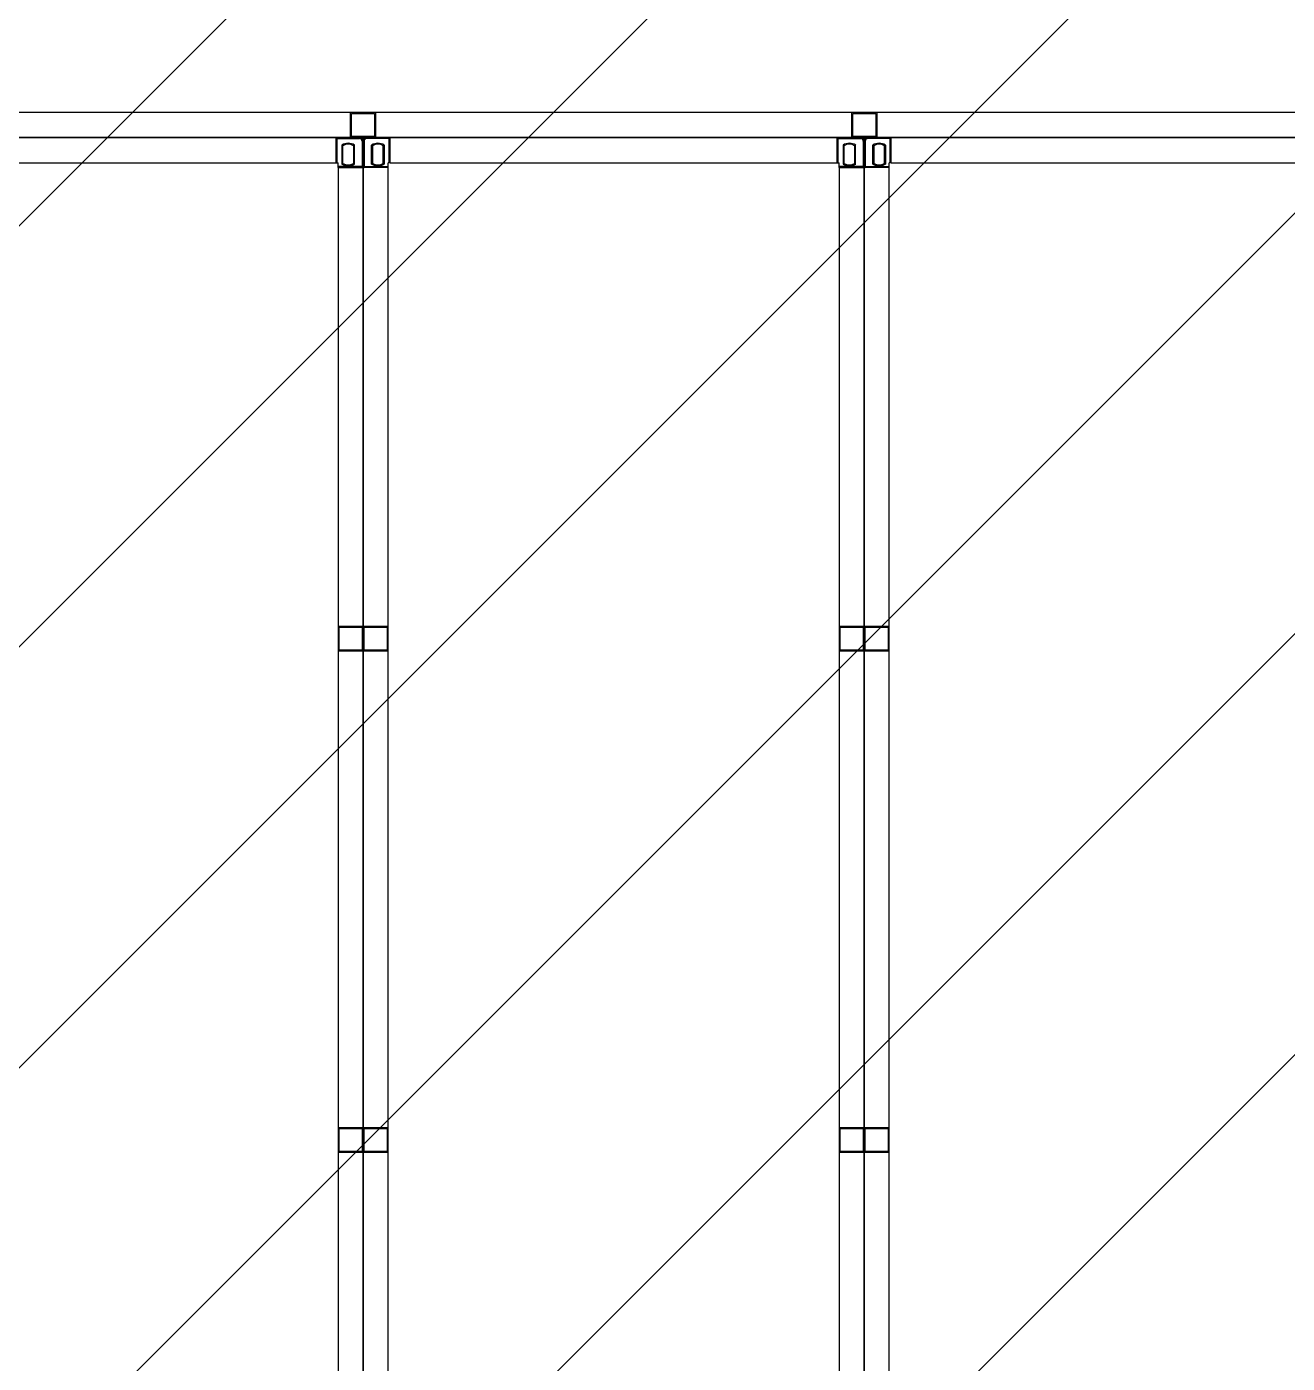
# Model space of a CAD drawing. Header units: millimetres. Extents: x 4133871 to 4440428, y -545651 to -495191.
# Drawn here: x 4200825.8 to 4201278.5, y -501163.3 to -500683.2 of the extents above; entities that cross this region are included whole.
import ezdxf

# ---------------------------------------------------------------- set-up
doc = ezdxf.new("R2010")
doc.units = ezdxf.units.MM
doc.header["$LTSCALE"] = 60
doc.layers.add('3', color=3, linetype='Continuous')

# ---------------------------------------------------------------- blocks, each defined once
blk = doc.blocks.new('KEY PLAN_NEW')
at = {"color": 253}
for p, q in [((-687.42, -1488.94), (-980.3, -1488.94)), ((-925.36, -1491.94), (-925.36, -1488.94)), ((-922.36, -1488.94), (-925.36, -1488.94)), ((-925.24, -1489.06), (-922.48, -1489.06)), ((-925.24, -1489.06), (-922.48, -1489.06)), ((-925.24, -1491.82), (-925.24, -1489.06)), ((-922.48, -1489.06), (-922.48, -1491.82)), ((-922.36, -1488.94), (-922.36, -1491.94)), ((-865.36, -1491.94), (-865.36, -1488.94)), ((-862.36, -1488.94), (-865.36, -1488.94)), ((-865.24, -1489.06), (-862.48, -1489.06)), ((-865.24, -1489.06), (-862.48, -1489.06)), ((-865.24, -1491.82), (-865.24, -1489.06)), ((-862.48, -1489.06), (-862.48, -1491.82)), ((-862.36, -1488.94), (-862.36, -1491.94)), ((-925.36, -1491.94), (-922.36, -1491.94)), ((-922.48, -1491.82), (-925.24, -1491.82)), ((-865.36, -1491.94), (-862.36, -1491.94)), ((-862.48, -1491.82), (-865.24, -1491.82)), ((-980.62, -1494.94), (-927.1, -1494.94)), ((-927.1, -1494.94), (-926.86, -1494.94)), ((-926.86, -1495.5), (-926.86, -1494.94)), ((-926.86, -1495.5), (-926.86, -1788.38)), ((-920.62, -1494.94), (-920.86, -1494.94)), ((-920.86, -1495.5), (-920.86, -1494.94)), ((-920.86, -1788.38), (-920.86, -1495.5)), ((-920.62, -1494.94), (-867.1, -1494.94)), ((-867.1, -1494.94), (-866.86, -1494.94)), ((-866.86, -1495.5), (-866.86, -1494.94)), ((-866.86, -1495.5), (-866.86, -1788.38)), ((-860.62, -1494.94), (-860.86, -1494.94)), ((-860.86, -1495.5), (-860.86, -1494.94)), ((-860.86, -1788.38), (-860.86, -1495.5)), ((-860.62, -1494.94), (-807.1, -1494.94)), ((-926.86, -1550.44), (-926.86, -1553.44)), ((-926.86, -1550.44), (-923.86, -1550.44)), ((-926.74, -1553.32), (-926.74, -1550.56)), ((-926.74, -1550.56), (-923.98, -1550.56)), ((-923.98, -1550.56), (-923.98, -1553.32)), ((-923.98, -1550.56), (-923.98, -1553.32)), ((-923.86, -1553.44), (-923.86, -1550.44)), ((-923.86, -1550.44), (-923.86, -1553.44)), ((-923.86, -1550.44), (-920.86, -1550.44)), ((-923.74, -1553.32), (-923.74, -1550.56)), ((-923.74, -1550.56), (-920.98, -1550.56)), ((-920.98, -1550.56), (-920.98, -1553.32)), ((-920.98, -1550.56), (-920.98, -1553.32)), ((-920.86, -1553.44), (-920.86, -1550.44)), ((-866.86, -1550.44), (-866.86, -1553.44)), ((-866.86, -1550.44), (-863.86, -1550.44)), ((-866.74, -1553.32), (-866.74, -1550.56)), ((-866.74, -1550.56), (-863.98, -1550.56)), ((-863.98, -1550.56), (-863.98, -1553.32)), ((-863.98, -1550.56), (-863.98, -1553.32)), ((-863.86, -1553.44), (-863.86, -1550.44)), ((-863.86, -1550.44), (-863.86, -1553.44)), ((-863.86, -1550.44), (-860.86, -1550.44)), ((-863.74, -1553.32), (-863.74, -1550.56)), ((-863.74, -1550.56), (-860.98, -1550.56)), ((-860.98, -1550.56), (-860.98, -1553.32)), ((-860.98, -1550.56), (-860.98, -1553.32)), ((-860.86, -1553.44), (-860.86, -1550.44)), ((-923.86, -1553.44), (-926.86, -1553.44)), ((-923.98, -1553.32), (-926.74, -1553.32)), ((-920.86, -1553.44), (-923.86, -1553.44)), ((-920.98, -1553.32), (-923.74, -1553.32)), ((-863.86, -1553.44), (-866.86, -1553.44)), ((-863.98, -1553.32), (-866.74, -1553.32)), ((-860.86, -1553.44), (-863.86, -1553.44)), ((-860.98, -1553.32), (-863.74, -1553.32)), ((-926.86, -1610.44), (-926.86, -1613.44)), ((-926.86, -1610.44), (-923.86, -1610.44)), ((-926.74, -1613.32), (-926.74, -1610.56)), ((-926.74, -1610.56), (-923.98, -1610.56)), ((-923.98, -1610.56), (-923.98, -1613.32)), ((-923.98, -1610.56), (-923.98, -1613.32)), ((-923.86, -1613.44), (-923.86, -1610.44)), ((-923.86, -1610.44), (-923.86, -1613.44)), ((-923.86, -1610.44), (-920.86, -1610.44)), ((-923.74, -1613.32), (-923.74, -1610.56)), ((-923.74, -1610.56), (-920.98, -1610.56)), ((-920.98, -1610.56), (-920.98, -1613.32)), ((-920.98, -1610.56), (-920.98, -1613.32)), ((-920.86, -1613.44), (-920.86, -1610.44)), ((-866.86, -1610.44), (-866.86, -1613.44)), ((-866.86, -1610.44), (-863.86, -1610.44)), ((-866.74, -1613.32), (-866.74, -1610.56)), ((-866.74, -1610.56), (-863.98, -1610.56)), ((-863.98, -1610.56), (-863.98, -1613.32)), ((-863.98, -1610.56), (-863.98, -1613.32)), ((-863.86, -1613.44), (-863.86, -1610.44)), ((-863.86, -1610.44), (-863.86, -1613.44)), ((-863.86, -1610.44), (-860.86, -1610.44)), ((-863.74, -1613.32), (-863.74, -1610.56)), ((-863.74, -1610.56), (-860.98, -1610.56)), ((-860.98, -1610.56), (-860.98, -1613.32)), ((-860.98, -1610.56), (-860.98, -1613.32)), ((-860.86, -1613.44), (-860.86, -1610.44)), ((-923.86, -1613.44), (-926.86, -1613.44)), ((-923.98, -1613.32), (-926.74, -1613.32)), ((-920.86, -1613.44), (-923.86, -1613.44)), ((-920.98, -1613.32), (-923.74, -1613.32)), ((-863.86, -1613.44), (-866.86, -1613.44)), ((-863.98, -1613.32), (-866.74, -1613.32)), ((-860.86, -1613.44), (-863.86, -1613.44)), ((-860.98, -1613.32), (-863.74, -1613.32))]:
    blk.add_line(p, q, dxfattribs=at)
at = {"color": 253, "linetype": 'Continuous'}
for p, q in [((-927.1, -1494.94), (-927.1, -1491.94)), ((-927.1, -1492.06), (-926.98, -1492.06)), ((-926.98, -1491.94), (-926.98, -1492.06)), ((-926.98, -1494.94), (-926.98, -1492.06)), ((-926.98, -1492.06), (-924.27, -1492.06)), ((-926.4, -1492.84), (-926.4, -1495.1)), ((-926.28, -1495.04), (-926.28, -1492.91)), ((-925.01, -1492.91), (-925.01, -1495.04)), ((-924.89, -1495.1), (-924.89, -1492.84)), ((-924.27, -1492.06), (-924.27, -1491.94)), ((-923.98, -1492.06), (-923.98, -1492.06)), ((-923.98, -1492.06), (-923.98, -1492.06)), ((-923.98, -1492.35), (-923.86, -1492.35)), ((-923.98, -1492.35), (-923.98, -1495.38)), ((-923.74, -1492.35), (-923.86, -1492.35)), ((-923.74, -1492.06), (-923.74, -1492.06)), ((-923.74, -1492.06), (-923.74, -1492.06)), ((-923.74, -1492.35), (-923.74, -1495.38)), ((-923.45, -1492.06), (-923.45, -1491.94)), ((-920.74, -1492.06), (-923.45, -1492.06)), ((-922.84, -1495.1), (-922.84, -1492.84)), ((-922.72, -1492.91), (-922.72, -1495.04)), ((-921.45, -1495.04), (-921.45, -1492.91)), ((-921.33, -1492.84), (-921.33, -1495.1)), ((-920.74, -1491.94), (-920.74, -1492.06)), ((-920.62, -1492.06), (-920.74, -1492.06)), ((-920.74, -1494.94), (-920.74, -1492.06)), ((-920.62, -1494.94), (-920.62, -1491.94)), ((-867.1, -1494.94), (-867.1, -1491.94)), ((-867.1, -1492.06), (-866.98, -1492.06)), ((-866.98, -1491.94), (-866.98, -1492.06)), ((-866.98, -1494.94), (-866.98, -1492.06)), ((-866.98, -1492.06), (-864.27, -1492.06)), ((-866.4, -1492.84), (-866.4, -1495.1)), ((-866.28, -1495.04), (-866.28, -1492.91)), ((-865.01, -1492.91), (-865.01, -1495.04)), ((-864.89, -1495.1), (-864.89, -1492.84)), ((-864.27, -1492.06), (-864.27, -1491.94)), ((-863.98, -1492.06), (-863.98, -1492.06)), ((-863.98, -1492.06), (-863.98, -1492.06)), ((-863.98, -1492.35), (-863.86, -1492.35)), ((-863.98, -1492.35), (-863.98, -1495.38)), ((-863.74, -1492.35), (-863.86, -1492.35)), ((-863.74, -1492.06), (-863.74, -1492.06)), ((-863.74, -1492.06), (-863.74, -1492.06)), ((-863.74, -1492.35), (-863.74, -1495.38)), ((-863.45, -1492.06), (-863.45, -1491.94)), ((-860.74, -1492.06), (-863.45, -1492.06)), ((-862.84, -1495.1), (-862.84, -1492.84)), ((-862.72, -1492.91), (-862.72, -1495.04)), ((-861.45, -1495.04), (-861.45, -1492.91)), ((-861.33, -1492.84), (-861.33, -1495.1)), ((-860.74, -1491.94), (-860.74, -1492.06)), ((-860.62, -1492.06), (-860.74, -1492.06)), ((-860.74, -1494.94), (-860.74, -1492.06)), ((-860.62, -1494.94), (-860.62, -1491.94)), ((-923.98, -1495.38), (-926.86, -1495.38)), ((-926.86, -1495.5), (-923.86, -1495.5)), ((-923.98, -1495.5), (-923.98, -1495.38)), ((-923.98, -1495.38), (-923.86, -1495.38)), ((-923.74, -1495.38), (-923.86, -1495.38)), ((-920.86, -1495.5), (-923.86, -1495.5)), ((-923.74, -1495.5), (-923.74, -1495.38)), ((-923.74, -1495.38), (-920.86, -1495.38)), ((-863.98, -1495.38), (-866.86, -1495.38)), ((-866.86, -1495.5), (-863.86, -1495.5)), ((-863.98, -1495.5), (-863.98, -1495.38)), ((-863.98, -1495.38), (-863.86, -1495.38)), ((-863.74, -1495.38), (-863.86, -1495.38)), ((-860.86, -1495.5), (-863.86, -1495.5)), ((-863.74, -1495.5), (-863.74, -1495.38)), ((-863.74, -1495.38), (-860.86, -1495.38))]:
    blk.add_line(p, q, dxfattribs=at)
at = {"color": 253}
for points in [[(-983.86, -1491.94), (-983.86, -1431.94), (-683.86, -1431.94), (-683.86, -1491.94)], [(-983.86, -1491.94), (-923.86, -1491.94), (-923.86, -1791.94), (-983.86, -1791.94)], [(-923.86, -1491.94), (-863.86, -1491.94), (-863.86, -1791.94), (-923.86, -1791.94)], [(-863.86, -1491.94), (-803.86, -1491.94), (-803.86, -1791.94), (-863.86, -1791.94)]]:
    blk.add_lwpolyline(points, close=True, dxfattribs=at)
at = {"color": 253, "linetype": 'Continuous'}
for centre, radius, start, end in [((-926.98, -1492.06), 0.12, 90, 180), ((-925.64, -1493.97), 1.36, 56.2792, 123.7208), ((-925.64, -1493.97), 1.24, 59.1964, 120.8036), ((-924.27, -1492.35), 0.41, 0, 90), ((-924.27, -1492.35), 0.29, 0, 90), ((-923.45, -1492.35), 0.41, 90, 180), ((-923.45, -1492.35), 0.29, 90, 180), ((-922.08, -1493.97), 1.36, 56.2792, 123.7208), ((-922.08, -1493.97), 1.24, 59.1964, 120.8036), ((-920.74, -1492.06), 0.12, 0, 90), ((-866.98, -1492.06), 0.12, 90, 180), ((-865.64, -1493.97), 1.36, 56.2792, 123.7208), ((-865.64, -1493.97), 1.24, 59.1964, 120.8036), ((-864.27, -1492.35), 0.41, 0, 90), ((-864.27, -1492.35), 0.29, 0, 90), ((-863.45, -1492.35), 0.41, 90, 180), ((-863.45, -1492.35), 0.29, 90, 180), ((-862.08, -1493.97), 1.36, 56.2792, 123.7208), ((-862.08, -1493.97), 1.24, 59.1964, 120.8036), ((-860.74, -1492.06), 0.12, 0, 90), ((-925.64, -1493.97), 1.36, 236.2792, 303.7208), ((-925.64, -1493.97), 1.24, 239.1964, 300.8036), ((-923.98, -1495.38), 0.12, 270, 0), ((-923.74, -1495.38), 0.12, 180, 270), ((-922.08, -1493.97), 1.36, 236.2792, 303.7208), ((-922.08, -1493.97), 1.24, 239.1964, 300.8036), ((-865.64, -1493.97), 1.36, 236.2792, 303.7208), ((-865.64, -1493.97), 1.24, 239.1964, 300.8036), ((-863.98, -1495.38), 0.12, 270, 0), ((-863.74, -1495.38), 0.12, 180, 270), ((-862.08, -1493.97), 1.36, 236.2792, 303.7208), ((-862.08, -1493.97), 1.24, 239.1964, 300.8036)]:
    blk.add_arc(centre, radius, start, end, dxfattribs=at)
for points, knots in [([(-926.28, -1492.91), (-926.28, -1492.91, 46), (-926.28, -1492.91, 46), (-926.28, -1492.91, 46), (-926.28, -1492.91, 46), (-926.28, -1492.91, 46), (-926.28, -1492.91, 46), (-926.28, -1492.91, 46), (-926.28, -1492.91, 46), (-926.28, -1492.91, 46), (-926.28, -1492.9, 46), (-926.29, -1492.9, 46), (-926.29, -1492.9, 46), (-926.29, -1492.9, 46), (-926.29, -1492.9, 46), (-926.29, -1492.9, 46), (-926.3, -1492.9, 46), (-926.3, -1492.9, 46), (-926.3, -1492.9, 46), (-926.3, -1492.9, 46), (-926.3, -1492.89, 46), (-926.3, -1492.89, 46), (-926.31, -1492.89, 46), (-926.31, -1492.89, 46), (-926.32, -1492.89, 46), (-926.32, -1492.89, 46), (-926.32, -1492.88, 46), (-926.32, -1492.88, 46), (-926.32, -1492.88, 46), (-926.32, -1492.88, 46), (-926.33, -1492.88, 46), (-926.33, -1492.88, 46), (-926.34, -1492.88, 46), (-926.34, -1492.87, 46), (-926.35, -1492.87, 46), (-926.35, -1492.87, 46), (-926.35, -1492.87, 46), (-926.35, -1492.87, 46), (-926.36, -1492.86, 46), (-926.36, -1492.86, 46), (-926.36, -1492.86, 46), (-926.36, -1492.86, 46), (-926.37, -1492.86, 46), (-926.37, -1492.86, 46), (-926.38, -1492.85, 46), (-926.38, -1492.85, 46), (-926.39, -1492.85, 46), (-926.39, -1492.85, 46), (-926.39, -1492.84, 46), (-926.39, -1492.84, 46), (-926.39, -1492.84, 46), (-926.4, -1492.84, 46), (-926.4, -1492.84, 46), (-926.4, -1492.84, 46)], [0, 0, 0, 0, 0.06206, 0.12459, 0.12459, 0.155854, 0.155854, 0.171487, 0.171487, 0.187119, 0.187119, 0.249648, 0.249648, 0.312178, 0.312178, 0.343442, 0.343442, 0.359075, 0.359075, 0.374707, 0.374707, 0.437236, 0.437236, 0.499766, 0.499766, 0.53103, 0.53103, 0.546663, 0.546663, 0.562295, 0.562295, 0.624824, 0.624824, 0.687353, 0.687353, 0.749883, 0.749883, 0.765515, 0.765515, 0.781147, 0.781147, 0.812412, 0.812412, 0.874941, 0.874941, 0.937471, 0.937471, 0.968735, 0.968735, 0.984368, 0.992184, 0.992184, 1, 1, 1, 1]), ([(-924.89, -1492.84), (-924.89, -1492.84, 46), (-924.89, -1492.84, 46), (-924.89, -1492.84, 46), (-924.89, -1492.84, 46), (-924.89, -1492.84, 46), (-924.89, -1492.85, 46), (-924.9, -1492.85, 46), (-924.9, -1492.85, 46), (-924.91, -1492.85, 46), (-924.91, -1492.86, 46), (-924.92, -1492.86, 46), (-924.92, -1492.86, 46), (-924.92, -1492.86, 46), (-924.93, -1492.86, 46), (-924.93, -1492.86, 46), (-924.93, -1492.87, 46), (-924.93, -1492.87, 46), (-924.93, -1492.87, 46), (-924.94, -1492.87, 46), (-924.94, -1492.87, 46), (-924.95, -1492.88, 46), (-924.95, -1492.88, 46), (-924.96, -1492.88, 46), (-924.96, -1492.88, 46), (-924.96, -1492.88, 46), (-924.96, -1492.88, 46), (-924.96, -1492.88, 46), (-924.97, -1492.89, 46), (-924.97, -1492.89, 46), (-924.97, -1492.89, 46), (-924.97, -1492.89, 46), (-924.98, -1492.89, 46), (-924.98, -1492.89, 46), (-924.99, -1492.9, 46), (-924.99, -1492.9, 46), (-924.99, -1492.9, 46), (-924.99, -1492.9, 46), (-924.99, -1492.9, 46), (-924.99, -1492.9, 46), (-924.99, -1492.9, 46), (-924.99, -1492.9, 46), (-925, -1492.9, 46), (-925, -1492.9, 46), (-925, -1492.91, 46), (-925, -1492.91, 46), (-925, -1492.91, 46), (-925, -1492.91, 46), (-925, -1492.91, 46), (-925, -1492.91, 46), (-925.01, -1492.91, 46), (-925.01, -1492.91, 46), (-925.01, -1492.91, 46), (-925.01, -1492.91, 46)], [0, 0, 0, 0, 0.00782, 0.00782, 0.015639, 0.031279, 0.031279, 0.062557, 0.062557, 0.125114, 0.125114, 0.187671, 0.187671, 0.21895, 0.21895, 0.234589, 0.234589, 0.250228, 0.250228, 0.312785, 0.312785, 0.375342, 0.375342, 0.437899, 0.437899, 0.453538, 0.453538, 0.469178, 0.469178, 0.500456, 0.500456, 0.563013, 0.563013, 0.62557, 0.62557, 0.641209, 0.641209, 0.656849, 0.656849, 0.688127, 0.688127, 0.750684, 0.750684, 0.813241, 0.813241, 0.828881, 0.828881, 0.84452, 0.84452, 0.875798, 0.875798, 0.938355, 1, 1, 1, 1]), ([(-922.84, -1492.84), (-922.84, -1492.84, 46), (-922.84, -1492.84, 46), (-922.83, -1492.84, 46), (-922.83, -1492.84, 46), (-922.83, -1492.84, 46), (-922.83, -1492.85, 46), (-922.83, -1492.85, 46), (-922.82, -1492.85, 46), (-922.82, -1492.85, 46), (-922.81, -1492.86, 46), (-922.81, -1492.86, 46), (-922.8, -1492.86, 46), (-922.8, -1492.86, 46), (-922.8, -1492.86, 46), (-922.8, -1492.86, 46), (-922.79, -1492.87, 46), (-922.79, -1492.87, 46), (-922.79, -1492.87, 46), (-922.79, -1492.87, 46), (-922.78, -1492.87, 46), (-922.78, -1492.88, 46), (-922.77, -1492.88, 46), (-922.77, -1492.88, 46), (-922.76, -1492.88, 46), (-922.76, -1492.88, 46), (-922.76, -1492.88, 46), (-922.76, -1492.88, 46), (-922.76, -1492.89, 46), (-922.76, -1492.89, 46), (-922.75, -1492.89, 46), (-922.75, -1492.89, 46), (-922.74, -1492.89, 46), (-922.74, -1492.89, 46), (-922.74, -1492.9, 46), (-922.74, -1492.9, 46), (-922.74, -1492.9, 46), (-922.74, -1492.9, 46), (-922.73, -1492.9, 46), (-922.73, -1492.9, 46), (-922.73, -1492.9, 46), (-922.73, -1492.9, 46), (-922.73, -1492.9, 46), (-922.72, -1492.9, 46), (-922.72, -1492.91, 46), (-922.72, -1492.91, 46), (-922.72, -1492.91, 46), (-922.72, -1492.91, 46), (-922.72, -1492.91, 46), (-922.72, -1492.91, 46), (-922.72, -1492.91, 46), (-922.72, -1492.91, 46), (-922.72, -1492.91, 46), (-922.72, -1492.91, 46)], [0, 0, 0, 0, 0.00782, 0.00782, 0.015639, 0.031279, 0.031279, 0.062557, 0.062557, 0.125114, 0.125114, 0.187671, 0.187671, 0.21895, 0.21895, 0.234589, 0.234589, 0.250228, 0.250228, 0.312785, 0.312785, 0.375342, 0.375342, 0.437899, 0.437899, 0.453538, 0.453538, 0.469178, 0.469178, 0.500456, 0.500456, 0.563013, 0.563013, 0.62557, 0.62557, 0.641209, 0.641209, 0.656849, 0.656849, 0.688127, 0.688127, 0.750684, 0.750684, 0.813241, 0.813241, 0.828881, 0.828881, 0.84452, 0.84452, 0.875798, 0.875798, 0.938355, 1, 1, 1, 1]), ([(-921.45, -1492.91), (-921.45, -1492.91, 46), (-921.45, -1492.91, 46), (-921.45, -1492.91, 46), (-921.44, -1492.91, 46), (-921.44, -1492.91, 46), (-921.44, -1492.91, 46), (-921.44, -1492.91, 46), (-921.44, -1492.91, 46), (-921.44, -1492.91, 46), (-921.44, -1492.9, 46), (-921.44, -1492.9, 46), (-921.43, -1492.9, 46), (-921.43, -1492.9, 46), (-921.43, -1492.9, 46), (-921.43, -1492.9, 46), (-921.43, -1492.9, 46), (-921.43, -1492.9, 46), (-921.43, -1492.9, 46), (-921.43, -1492.9, 46), (-921.42, -1492.89, 46), (-921.42, -1492.89, 46), (-921.41, -1492.89, 46), (-921.41, -1492.89, 46), (-921.41, -1492.89, 46), (-921.41, -1492.89, 46), (-921.4, -1492.88, 46), (-921.4, -1492.88, 46), (-921.4, -1492.88, 46), (-921.4, -1492.88, 46), (-921.4, -1492.88, 46), (-921.39, -1492.88, 46), (-921.39, -1492.88, 46), (-921.38, -1492.87, 46), (-921.38, -1492.87, 46), (-921.37, -1492.87, 46), (-921.37, -1492.87, 46), (-921.37, -1492.87, 46), (-921.37, -1492.86, 46), (-921.37, -1492.86, 46), (-921.36, -1492.86, 46), (-921.36, -1492.86, 46), (-921.36, -1492.86, 46), (-921.35, -1492.86, 46), (-921.35, -1492.85, 46), (-921.34, -1492.85, 46), (-921.34, -1492.85, 46), (-921.33, -1492.85, 46), (-921.33, -1492.84, 46), (-921.33, -1492.84, 46), (-921.33, -1492.84, 46), (-921.33, -1492.84, 46), (-921.33, -1492.84, 46), (-921.33, -1492.84, 46)], [0, 0, 0, 0, 0.06206, 0.12459, 0.12459, 0.155854, 0.155854, 0.171487, 0.171487, 0.187119, 0.187119, 0.249648, 0.249648, 0.312178, 0.312178, 0.343442, 0.343442, 0.359075, 0.359075, 0.374707, 0.374707, 0.437236, 0.437236, 0.499766, 0.499766, 0.53103, 0.53103, 0.546663, 0.546663, 0.562295, 0.562295, 0.624824, 0.624824, 0.687353, 0.687353, 0.749883, 0.749883, 0.765515, 0.765515, 0.781147, 0.781147, 0.812412, 0.812412, 0.874941, 0.874941, 0.937471, 0.937471, 0.968735, 0.968735, 0.984368, 0.992184, 0.992184, 1, 1, 1, 1]), ([(-866.28, -1492.91), (-866.28, -1492.91, 46), (-866.28, -1492.91, 46), (-866.28, -1492.91, 46), (-866.28, -1492.91, 46), (-866.28, -1492.91, 46), (-866.28, -1492.91, 46), (-866.28, -1492.91, 46), (-866.28, -1492.91, 46), (-866.28, -1492.91, 46), (-866.28, -1492.9, 46), (-866.29, -1492.9, 46), (-866.29, -1492.9, 46), (-866.29, -1492.9, 46), (-866.29, -1492.9, 46), (-866.29, -1492.9, 46), (-866.3, -1492.9, 46), (-866.3, -1492.9, 46), (-866.3, -1492.9, 46), (-866.3, -1492.9, 46), (-866.3, -1492.89, 46), (-866.3, -1492.89, 46), (-866.31, -1492.89, 46), (-866.31, -1492.89, 46), (-866.32, -1492.89, 46), (-866.32, -1492.89, 46), (-866.32, -1492.88, 46), (-866.32, -1492.88, 46), (-866.32, -1492.88, 46), (-866.32, -1492.88, 46), (-866.33, -1492.88, 46), (-866.33, -1492.88, 46), (-866.34, -1492.88, 46), (-866.34, -1492.87, 46), (-866.35, -1492.87, 46), (-866.35, -1492.87, 46), (-866.35, -1492.87, 46), (-866.35, -1492.87, 46), (-866.36, -1492.86, 46), (-866.36, -1492.86, 46), (-866.36, -1492.86, 46), (-866.36, -1492.86, 46), (-866.37, -1492.86, 46), (-866.37, -1492.86, 46), (-866.38, -1492.85, 46), (-866.38, -1492.85, 46), (-866.39, -1492.85, 46), (-866.39, -1492.85, 46), (-866.39, -1492.84, 46), (-866.39, -1492.84, 46), (-866.39, -1492.84, 46), (-866.4, -1492.84, 46), (-866.4, -1492.84, 46), (-866.4, -1492.84, 46)], [0, 0, 0, 0, 0.06206, 0.12459, 0.12459, 0.155854, 0.155854, 0.171487, 0.171487, 0.187119, 0.187119, 0.249648, 0.249648, 0.312178, 0.312178, 0.343442, 0.343442, 0.359075, 0.359075, 0.374707, 0.374707, 0.437236, 0.437236, 0.499766, 0.499766, 0.53103, 0.53103, 0.546663, 0.546663, 0.562295, 0.562295, 0.624824, 0.624824, 0.687353, 0.687353, 0.749883, 0.749883, 0.765515, 0.765515, 0.781147, 0.781147, 0.812412, 0.812412, 0.874941, 0.874941, 0.937471, 0.937471, 0.968735, 0.968735, 0.984368, 0.992184, 0.992184, 1, 1, 1, 1]), ([(-864.89, -1492.84), (-864.89, -1492.84, 46), (-864.89, -1492.84, 46), (-864.89, -1492.84, 46), (-864.89, -1492.84, 46), (-864.89, -1492.84, 46), (-864.89, -1492.85, 46), (-864.9, -1492.85, 46), (-864.9, -1492.85, 46), (-864.91, -1492.85, 46), (-864.91, -1492.86, 46), (-864.92, -1492.86, 46), (-864.92, -1492.86, 46), (-864.92, -1492.86, 46), (-864.93, -1492.86, 46), (-864.93, -1492.86, 46), (-864.93, -1492.87, 46), (-864.93, -1492.87, 46), (-864.93, -1492.87, 46), (-864.94, -1492.87, 46), (-864.94, -1492.87, 46), (-864.95, -1492.88, 46), (-864.95, -1492.88, 46), (-864.96, -1492.88, 46), (-864.96, -1492.88, 46), (-864.96, -1492.88, 46), (-864.96, -1492.88, 46), (-864.96, -1492.88, 46), (-864.97, -1492.89, 46), (-864.97, -1492.89, 46), (-864.97, -1492.89, 46), (-864.97, -1492.89, 46), (-864.98, -1492.89, 46), (-864.98, -1492.89, 46), (-864.99, -1492.9, 46), (-864.99, -1492.9, 46), (-864.99, -1492.9, 46), (-864.99, -1492.9, 46), (-864.99, -1492.9, 46), (-864.99, -1492.9, 46), (-864.99, -1492.9, 46), (-864.99, -1492.9, 46), (-865, -1492.9, 46), (-865, -1492.9, 46), (-865, -1492.91, 46), (-865, -1492.91, 46), (-865, -1492.91, 46), (-865, -1492.91, 46), (-865, -1492.91, 46), (-865, -1492.91, 46), (-865.01, -1492.91, 46), (-865.01, -1492.91, 46), (-865.01, -1492.91, 46), (-865.01, -1492.91, 46)], [0, 0, 0, 0, 0.00782, 0.00782, 0.015639, 0.031279, 0.031279, 0.062557, 0.062557, 0.125114, 0.125114, 0.187671, 0.187671, 0.21895, 0.21895, 0.234589, 0.234589, 0.250228, 0.250228, 0.312785, 0.312785, 0.375342, 0.375342, 0.437899, 0.437899, 0.453538, 0.453538, 0.469178, 0.469178, 0.500456, 0.500456, 0.563013, 0.563013, 0.62557, 0.62557, 0.641209, 0.641209, 0.656849, 0.656849, 0.688127, 0.688127, 0.750684, 0.750684, 0.813241, 0.813241, 0.828881, 0.828881, 0.84452, 0.84452, 0.875798, 0.875798, 0.938355, 1, 1, 1, 1]), ([(-862.84, -1492.84), (-862.84, -1492.84, 46), (-862.84, -1492.84, 46), (-862.83, -1492.84, 46), (-862.83, -1492.84, 46), (-862.83, -1492.84, 46), (-862.83, -1492.85, 46), (-862.83, -1492.85, 46), (-862.82, -1492.85, 46), (-862.82, -1492.85, 46), (-862.81, -1492.86, 46), (-862.81, -1492.86, 46), (-862.8, -1492.86, 46), (-862.8, -1492.86, 46), (-862.8, -1492.86, 46), (-862.8, -1492.86, 46), (-862.79, -1492.87, 46), (-862.79, -1492.87, 46), (-862.79, -1492.87, 46), (-862.79, -1492.87, 46), (-862.78, -1492.87, 46), (-862.78, -1492.88, 46), (-862.77, -1492.88, 46), (-862.77, -1492.88, 46), (-862.76, -1492.88, 46), (-862.76, -1492.88, 46), (-862.76, -1492.88, 46), (-862.76, -1492.88, 46), (-862.76, -1492.89, 46), (-862.76, -1492.89, 46), (-862.75, -1492.89, 46), (-862.75, -1492.89, 46), (-862.74, -1492.89, 46), (-862.74, -1492.89, 46), (-862.74, -1492.9, 46), (-862.74, -1492.9, 46), (-862.74, -1492.9, 46), (-862.74, -1492.9, 46), (-862.73, -1492.9, 46), (-862.73, -1492.9, 46), (-862.73, -1492.9, 46), (-862.73, -1492.9, 46), (-862.73, -1492.9, 46), (-862.72, -1492.9, 46), (-862.72, -1492.91, 46), (-862.72, -1492.91, 46), (-862.72, -1492.91, 46), (-862.72, -1492.91, 46), (-862.72, -1492.91, 46), (-862.72, -1492.91, 46), (-862.72, -1492.91, 46), (-862.72, -1492.91, 46), (-862.72, -1492.91, 46), (-862.72, -1492.91, 46)], [0, 0, 0, 0, 0.00782, 0.00782, 0.015639, 0.031279, 0.031279, 0.062557, 0.062557, 0.125114, 0.125114, 0.187671, 0.187671, 0.21895, 0.21895, 0.234589, 0.234589, 0.250228, 0.250228, 0.312785, 0.312785, 0.375342, 0.375342, 0.437899, 0.437899, 0.453538, 0.453538, 0.469178, 0.469178, 0.500456, 0.500456, 0.563013, 0.563013, 0.62557, 0.62557, 0.641209, 0.641209, 0.656849, 0.656849, 0.688127, 0.688127, 0.750684, 0.750684, 0.813241, 0.813241, 0.828881, 0.828881, 0.84452, 0.84452, 0.875798, 0.875798, 0.938355, 1, 1, 1, 1]), ([(-861.45, -1492.91), (-861.45, -1492.91, 46), (-861.45, -1492.91, 46), (-861.45, -1492.91, 46), (-861.44, -1492.91, 46), (-861.44, -1492.91, 46), (-861.44, -1492.91, 46), (-861.44, -1492.91, 46), (-861.44, -1492.91, 46), (-861.44, -1492.91, 46), (-861.44, -1492.9, 46), (-861.44, -1492.9, 46), (-861.43, -1492.9, 46), (-861.43, -1492.9, 46), (-861.43, -1492.9, 46), (-861.43, -1492.9, 46), (-861.43, -1492.9, 46), (-861.43, -1492.9, 46), (-861.43, -1492.9, 46), (-861.43, -1492.9, 46), (-861.42, -1492.89, 46), (-861.42, -1492.89, 46), (-861.41, -1492.89, 46), (-861.41, -1492.89, 46), (-861.41, -1492.89, 46), (-861.41, -1492.89, 46), (-861.4, -1492.88, 46), (-861.4, -1492.88, 46), (-861.4, -1492.88, 46), (-861.4, -1492.88, 46), (-861.4, -1492.88, 46), (-861.39, -1492.88, 46), (-861.39, -1492.88, 46), (-861.38, -1492.87, 46), (-861.38, -1492.87, 46), (-861.37, -1492.87, 46), (-861.37, -1492.87, 46), (-861.37, -1492.87, 46), (-861.37, -1492.86, 46), (-861.37, -1492.86, 46), (-861.36, -1492.86, 46), (-861.36, -1492.86, 46), (-861.36, -1492.86, 46), (-861.35, -1492.86, 46), (-861.35, -1492.85, 46), (-861.34, -1492.85, 46), (-861.34, -1492.85, 46), (-861.33, -1492.85, 46), (-861.33, -1492.84, 46), (-861.33, -1492.84, 46), (-861.33, -1492.84, 46), (-861.33, -1492.84, 46), (-861.33, -1492.84, 46), (-861.33, -1492.84, 46)], [0, 0, 0, 0, 0.06206, 0.12459, 0.12459, 0.155854, 0.155854, 0.171487, 0.171487, 0.187119, 0.187119, 0.249648, 0.249648, 0.312178, 0.312178, 0.343442, 0.343442, 0.359075, 0.359075, 0.374707, 0.374707, 0.437236, 0.437236, 0.499766, 0.499766, 0.53103, 0.53103, 0.546663, 0.546663, 0.562295, 0.562295, 0.624824, 0.624824, 0.687353, 0.687353, 0.749883, 0.749883, 0.765515, 0.765515, 0.781147, 0.781147, 0.812412, 0.812412, 0.874941, 0.874941, 0.937471, 0.937471, 0.968735, 0.968735, 0.984368, 0.992184, 0.992184, 1, 1, 1, 1]), ([(-926.28, -1495.04), (-926.28, -1495.04, 46), (-926.28, -1495.04, 46), (-926.28, -1495.04, 46), (-926.28, -1495.04, 46), (-926.28, -1495.04, 46), (-926.28, -1495.04, 46), (-926.28, -1495.04, 46), (-926.28, -1495.04, 46), (-926.28, -1495.04, 46), (-926.28, -1495.04, 46), (-926.29, -1495.04, 46), (-926.29, -1495.05, 46), (-926.29, -1495.05, 46), (-926.29, -1495.05, 46), (-926.29, -1495.05, 46), (-926.3, -1495.05, 46), (-926.3, -1495.05, 46), (-926.3, -1495.05, 46), (-926.3, -1495.05, 46), (-926.3, -1495.05, 46), (-926.3, -1495.05, 46), (-926.31, -1495.06, 46), (-926.31, -1495.06, 46), (-926.32, -1495.06, 46), (-926.32, -1495.06, 46), (-926.32, -1495.06, 46), (-926.32, -1495.06, 46), (-926.32, -1495.06, 46), (-926.32, -1495.06, 46), (-926.33, -1495.07, 46), (-926.33, -1495.07, 46), (-926.34, -1495.07, 46), (-926.34, -1495.07, 46), (-926.35, -1495.08, 46), (-926.35, -1495.08, 46), (-926.35, -1495.08, 46), (-926.35, -1495.08, 46), (-926.36, -1495.08, 46), (-926.36, -1495.08, 46), (-926.36, -1495.09, 46), (-926.36, -1495.09, 46), (-926.37, -1495.09, 46), (-926.37, -1495.09, 46), (-926.38, -1495.09, 46), (-926.38, -1495.1, 46), (-926.39, -1495.1, 46), (-926.39, -1495.1, 46), (-926.39, -1495.1, 46), (-926.39, -1495.1, 46), (-926.39, -1495.1, 46), (-926.4, -1495.1, 46), (-926.4, -1495.1, 46), (-926.4, -1495.1, 46)], [0, 0, 0, 0, 0.06206, 0.12459, 0.12459, 0.155854, 0.155854, 0.171487, 0.171487, 0.187119, 0.187119, 0.249648, 0.249648, 0.312178, 0.312178, 0.343442, 0.343442, 0.359075, 0.359075, 0.374707, 0.374707, 0.437236, 0.437236, 0.499766, 0.499766, 0.53103, 0.53103, 0.546663, 0.546663, 0.562295, 0.562295, 0.624824, 0.624824, 0.687353, 0.687353, 0.749883, 0.749883, 0.765515, 0.765515, 0.781147, 0.781147, 0.812412, 0.812412, 0.874941, 0.874941, 0.937471, 0.937471, 0.968735, 0.968735, 0.984368, 0.992184, 0.992184, 1, 1, 1, 1]), ([(-924.89, -1495.1), (-924.89, -1495.1, 46), (-924.89, -1495.1, 46), (-924.89, -1495.1, 46), (-924.89, -1495.1, 46), (-924.89, -1495.1, 46), (-924.89, -1495.1, 46), (-924.9, -1495.1, 46), (-924.9, -1495.1, 46), (-924.91, -1495.09, 46), (-924.91, -1495.09, 46), (-924.92, -1495.09, 46), (-924.92, -1495.09, 46), (-924.92, -1495.09, 46), (-924.93, -1495.08, 46), (-924.93, -1495.08, 46), (-924.93, -1495.08, 46), (-924.93, -1495.08, 46), (-924.93, -1495.08, 46), (-924.94, -1495.08, 46), (-924.94, -1495.07, 46), (-924.95, -1495.07, 46), (-924.95, -1495.07, 46), (-924.96, -1495.07, 46), (-924.96, -1495.06, 46), (-924.96, -1495.06, 46), (-924.96, -1495.06, 46), (-924.96, -1495.06, 46), (-924.97, -1495.06, 46), (-924.97, -1495.06, 46), (-924.97, -1495.06, 46), (-924.97, -1495.06, 46), (-924.98, -1495.05, 46), (-924.98, -1495.05, 46), (-924.99, -1495.05, 46), (-924.99, -1495.05, 46), (-924.99, -1495.05, 46), (-924.99, -1495.05, 46), (-924.99, -1495.05, 46), (-924.99, -1495.05, 46), (-924.99, -1495.05, 46), (-924.99, -1495.05, 46), (-925, -1495.04, 46), (-925, -1495.04, 46), (-925, -1495.04, 46), (-925, -1495.04, 46), (-925, -1495.04, 46), (-925, -1495.04, 46), (-925, -1495.04, 46), (-925, -1495.04, 46), (-925.01, -1495.04, 46), (-925.01, -1495.04, 46), (-925.01, -1495.04, 46), (-925.01, -1495.04, 46)], [0, 0, 0, 0, 0.00782, 0.00782, 0.015639, 0.031279, 0.031279, 0.062557, 0.062557, 0.125114, 0.125114, 0.187671, 0.187671, 0.21895, 0.21895, 0.234589, 0.234589, 0.250228, 0.250228, 0.312785, 0.312785, 0.375342, 0.375342, 0.437899, 0.437899, 0.453538, 0.453538, 0.469178, 0.469178, 0.500456, 0.500456, 0.563013, 0.563013, 0.62557, 0.62557, 0.641209, 0.641209, 0.656849, 0.656849, 0.688127, 0.688127, 0.750684, 0.750684, 0.813241, 0.813241, 0.828881, 0.828881, 0.84452, 0.84452, 0.875798, 0.875798, 0.938355, 1, 1, 1, 1]), ([(-922.84, -1495.1), (-922.84, -1495.1, 46), (-922.84, -1495.1, 46), (-922.83, -1495.1, 46), (-922.83, -1495.1, 46), (-922.83, -1495.1, 46), (-922.83, -1495.1, 46), (-922.83, -1495.1, 46), (-922.82, -1495.1, 46), (-922.82, -1495.09, 46), (-922.81, -1495.09, 46), (-922.81, -1495.09, 46), (-922.8, -1495.09, 46), (-922.8, -1495.09, 46), (-922.8, -1495.08, 46), (-922.8, -1495.08, 46), (-922.79, -1495.08, 46), (-922.79, -1495.08, 46), (-922.79, -1495.08, 46), (-922.79, -1495.08, 46), (-922.78, -1495.07, 46), (-922.78, -1495.07, 46), (-922.77, -1495.07, 46), (-922.77, -1495.07, 46), (-922.76, -1495.06, 46), (-922.76, -1495.06, 46), (-922.76, -1495.06, 46), (-922.76, -1495.06, 46), (-922.76, -1495.06, 46), (-922.76, -1495.06, 46), (-922.75, -1495.06, 46), (-922.75, -1495.06, 46), (-922.74, -1495.05, 46), (-922.74, -1495.05, 46), (-922.74, -1495.05, 46), (-922.74, -1495.05, 46), (-922.74, -1495.05, 46), (-922.74, -1495.05, 46), (-922.73, -1495.05, 46), (-922.73, -1495.05, 46), (-922.73, -1495.05, 46), (-922.73, -1495.05, 46), (-922.73, -1495.04, 46), (-922.72, -1495.04, 46), (-922.72, -1495.04, 46), (-922.72, -1495.04, 46), (-922.72, -1495.04, 46), (-922.72, -1495.04, 46), (-922.72, -1495.04, 46), (-922.72, -1495.04, 46), (-922.72, -1495.04, 46), (-922.72, -1495.04, 46), (-922.72, -1495.04, 46), (-922.72, -1495.04, 46)], [0, 0, 0, 0, 0.00782, 0.00782, 0.015639, 0.031279, 0.031279, 0.062557, 0.062557, 0.125114, 0.125114, 0.187671, 0.187671, 0.21895, 0.21895, 0.234589, 0.234589, 0.250228, 0.250228, 0.312785, 0.312785, 0.375342, 0.375342, 0.437899, 0.437899, 0.453538, 0.453538, 0.469178, 0.469178, 0.500456, 0.500456, 0.563013, 0.563013, 0.62557, 0.62557, 0.641209, 0.641209, 0.656849, 0.656849, 0.688127, 0.688127, 0.750684, 0.750684, 0.813241, 0.813241, 0.828881, 0.828881, 0.84452, 0.84452, 0.875798, 0.875798, 0.938355, 1, 1, 1, 1]), ([(-921.45, -1495.04), (-921.45, -1495.04, 46), (-921.45, -1495.04, 46), (-921.45, -1495.04, 46), (-921.44, -1495.04, 46), (-921.44, -1495.04, 46), (-921.44, -1495.04, 46), (-921.44, -1495.04, 46), (-921.44, -1495.04, 46), (-921.44, -1495.04, 46), (-921.44, -1495.04, 46), (-921.44, -1495.04, 46), (-921.43, -1495.05, 46), (-921.43, -1495.05, 46), (-921.43, -1495.05, 46), (-921.43, -1495.05, 46), (-921.43, -1495.05, 46), (-921.43, -1495.05, 46), (-921.43, -1495.05, 46), (-921.43, -1495.05, 46), (-921.42, -1495.05, 46), (-921.42, -1495.05, 46), (-921.41, -1495.06, 46), (-921.41, -1495.06, 46), (-921.41, -1495.06, 46), (-921.41, -1495.06, 46), (-921.4, -1495.06, 46), (-921.4, -1495.06, 46), (-921.4, -1495.06, 46), (-921.4, -1495.06, 46), (-921.4, -1495.07, 46), (-921.39, -1495.07, 46), (-921.39, -1495.07, 46), (-921.38, -1495.07, 46), (-921.38, -1495.08, 46), (-921.37, -1495.08, 46), (-921.37, -1495.08, 46), (-921.37, -1495.08, 46), (-921.37, -1495.08, 46), (-921.37, -1495.08, 46), (-921.36, -1495.09, 46), (-921.36, -1495.09, 46), (-921.36, -1495.09, 46), (-921.35, -1495.09, 46), (-921.35, -1495.09, 46), (-921.34, -1495.1, 46), (-921.34, -1495.1, 46), (-921.33, -1495.1, 46), (-921.33, -1495.1, 46), (-921.33, -1495.1, 46), (-921.33, -1495.1, 46), (-921.33, -1495.1, 46), (-921.33, -1495.1, 46), (-921.33, -1495.1, 46)], [0, 0, 0, 0, 0.06206, 0.12459, 0.12459, 0.155854, 0.155854, 0.171487, 0.171487, 0.187119, 0.187119, 0.249648, 0.249648, 0.312178, 0.312178, 0.343442, 0.343442, 0.359075, 0.359075, 0.374707, 0.374707, 0.437236, 0.437236, 0.499766, 0.499766, 0.53103, 0.53103, 0.546663, 0.546663, 0.562295, 0.562295, 0.624824, 0.624824, 0.687353, 0.687353, 0.749883, 0.749883, 0.765515, 0.765515, 0.781147, 0.781147, 0.812412, 0.812412, 0.874941, 0.874941, 0.937471, 0.937471, 0.968735, 0.968735, 0.984368, 0.992184, 0.992184, 1, 1, 1, 1]), ([(-866.28, -1495.04), (-866.28, -1495.04, 46), (-866.28, -1495.04, 46), (-866.28, -1495.04, 46), (-866.28, -1495.04, 46), (-866.28, -1495.04, 46), (-866.28, -1495.04, 46), (-866.28, -1495.04, 46), (-866.28, -1495.04, 46), (-866.28, -1495.04, 46), (-866.28, -1495.04, 46), (-866.29, -1495.04, 46), (-866.29, -1495.05, 46), (-866.29, -1495.05, 46), (-866.29, -1495.05, 46), (-866.29, -1495.05, 46), (-866.3, -1495.05, 46), (-866.3, -1495.05, 46), (-866.3, -1495.05, 46), (-866.3, -1495.05, 46), (-866.3, -1495.05, 46), (-866.3, -1495.05, 46), (-866.31, -1495.06, 46), (-866.31, -1495.06, 46), (-866.32, -1495.06, 46), (-866.32, -1495.06, 46), (-866.32, -1495.06, 46), (-866.32, -1495.06, 46), (-866.32, -1495.06, 46), (-866.32, -1495.06, 46), (-866.33, -1495.07, 46), (-866.33, -1495.07, 46), (-866.34, -1495.07, 46), (-866.34, -1495.07, 46), (-866.35, -1495.08, 46), (-866.35, -1495.08, 46), (-866.35, -1495.08, 46), (-866.35, -1495.08, 46), (-866.36, -1495.08, 46), (-866.36, -1495.08, 46), (-866.36, -1495.09, 46), (-866.36, -1495.09, 46), (-866.37, -1495.09, 46), (-866.37, -1495.09, 46), (-866.38, -1495.09, 46), (-866.38, -1495.1, 46), (-866.39, -1495.1, 46), (-866.39, -1495.1, 46), (-866.39, -1495.1, 46), (-866.39, -1495.1, 46), (-866.39, -1495.1, 46), (-866.4, -1495.1, 46), (-866.4, -1495.1, 46), (-866.4, -1495.1, 46)], [0, 0, 0, 0, 0.06206, 0.12459, 0.12459, 0.155854, 0.155854, 0.171487, 0.171487, 0.187119, 0.187119, 0.249648, 0.249648, 0.312178, 0.312178, 0.343442, 0.343442, 0.359075, 0.359075, 0.374707, 0.374707, 0.437236, 0.437236, 0.499766, 0.499766, 0.53103, 0.53103, 0.546663, 0.546663, 0.562295, 0.562295, 0.624824, 0.624824, 0.687353, 0.687353, 0.749883, 0.749883, 0.765515, 0.765515, 0.781147, 0.781147, 0.812412, 0.812412, 0.874941, 0.874941, 0.937471, 0.937471, 0.968735, 0.968735, 0.984368, 0.992184, 0.992184, 1, 1, 1, 1]), ([(-864.89, -1495.1), (-864.89, -1495.1, 46), (-864.89, -1495.1, 46), (-864.89, -1495.1, 46), (-864.89, -1495.1, 46), (-864.89, -1495.1, 46), (-864.89, -1495.1, 46), (-864.9, -1495.1, 46), (-864.9, -1495.1, 46), (-864.91, -1495.09, 46), (-864.91, -1495.09, 46), (-864.92, -1495.09, 46), (-864.92, -1495.09, 46), (-864.92, -1495.09, 46), (-864.93, -1495.08, 46), (-864.93, -1495.08, 46), (-864.93, -1495.08, 46), (-864.93, -1495.08, 46), (-864.93, -1495.08, 46), (-864.94, -1495.08, 46), (-864.94, -1495.07, 46), (-864.95, -1495.07, 46), (-864.95, -1495.07, 46), (-864.96, -1495.07, 46), (-864.96, -1495.06, 46), (-864.96, -1495.06, 46), (-864.96, -1495.06, 46), (-864.96, -1495.06, 46), (-864.97, -1495.06, 46), (-864.97, -1495.06, 46), (-864.97, -1495.06, 46), (-864.97, -1495.06, 46), (-864.98, -1495.05, 46), (-864.98, -1495.05, 46), (-864.99, -1495.05, 46), (-864.99, -1495.05, 46), (-864.99, -1495.05, 46), (-864.99, -1495.05, 46), (-864.99, -1495.05, 46), (-864.99, -1495.05, 46), (-864.99, -1495.05, 46), (-864.99, -1495.05, 46), (-865, -1495.04, 46), (-865, -1495.04, 46), (-865, -1495.04, 46), (-865, -1495.04, 46), (-865, -1495.04, 46), (-865, -1495.04, 46), (-865, -1495.04, 46), (-865, -1495.04, 46), (-865.01, -1495.04, 46), (-865.01, -1495.04, 46), (-865.01, -1495.04, 46), (-865.01, -1495.04, 46)], [0, 0, 0, 0, 0.00782, 0.00782, 0.015639, 0.031279, 0.031279, 0.062557, 0.062557, 0.125114, 0.125114, 0.187671, 0.187671, 0.21895, 0.21895, 0.234589, 0.234589, 0.250228, 0.250228, 0.312785, 0.312785, 0.375342, 0.375342, 0.437899, 0.437899, 0.453538, 0.453538, 0.469178, 0.469178, 0.500456, 0.500456, 0.563013, 0.563013, 0.62557, 0.62557, 0.641209, 0.641209, 0.656849, 0.656849, 0.688127, 0.688127, 0.750684, 0.750684, 0.813241, 0.813241, 0.828881, 0.828881, 0.84452, 0.84452, 0.875798, 0.875798, 0.938355, 1, 1, 1, 1]), ([(-862.84, -1495.1), (-862.84, -1495.1, 46), (-862.84, -1495.1, 46), (-862.83, -1495.1, 46), (-862.83, -1495.1, 46), (-862.83, -1495.1, 46), (-862.83, -1495.1, 46), (-862.83, -1495.1, 46), (-862.82, -1495.1, 46), (-862.82, -1495.09, 46), (-862.81, -1495.09, 46), (-862.81, -1495.09, 46), (-862.8, -1495.09, 46), (-862.8, -1495.09, 46), (-862.8, -1495.08, 46), (-862.8, -1495.08, 46), (-862.79, -1495.08, 46), (-862.79, -1495.08, 46), (-862.79, -1495.08, 46), (-862.79, -1495.08, 46), (-862.78, -1495.07, 46), (-862.78, -1495.07, 46), (-862.77, -1495.07, 46), (-862.77, -1495.07, 46), (-862.76, -1495.06, 46), (-862.76, -1495.06, 46), (-862.76, -1495.06, 46), (-862.76, -1495.06, 46), (-862.76, -1495.06, 46), (-862.76, -1495.06, 46), (-862.75, -1495.06, 46), (-862.75, -1495.06, 46), (-862.74, -1495.05, 46), (-862.74, -1495.05, 46), (-862.74, -1495.05, 46), (-862.74, -1495.05, 46), (-862.74, -1495.05, 46), (-862.74, -1495.05, 46), (-862.73, -1495.05, 46), (-862.73, -1495.05, 46), (-862.73, -1495.05, 46), (-862.73, -1495.05, 46), (-862.73, -1495.04, 46), (-862.72, -1495.04, 46), (-862.72, -1495.04, 46), (-862.72, -1495.04, 46), (-862.72, -1495.04, 46), (-862.72, -1495.04, 46), (-862.72, -1495.04, 46), (-862.72, -1495.04, 46), (-862.72, -1495.04, 46), (-862.72, -1495.04, 46), (-862.72, -1495.04, 46), (-862.72, -1495.04, 46)], [0, 0, 0, 0, 0.00782, 0.00782, 0.015639, 0.031279, 0.031279, 0.062557, 0.062557, 0.125114, 0.125114, 0.187671, 0.187671, 0.21895, 0.21895, 0.234589, 0.234589, 0.250228, 0.250228, 0.312785, 0.312785, 0.375342, 0.375342, 0.437899, 0.437899, 0.453538, 0.453538, 0.469178, 0.469178, 0.500456, 0.500456, 0.563013, 0.563013, 0.62557, 0.62557, 0.641209, 0.641209, 0.656849, 0.656849, 0.688127, 0.688127, 0.750684, 0.750684, 0.813241, 0.813241, 0.828881, 0.828881, 0.84452, 0.84452, 0.875798, 0.875798, 0.938355, 1, 1, 1, 1]), ([(-861.45, -1495.04), (-861.45, -1495.04, 46), (-861.45, -1495.04, 46), (-861.45, -1495.04, 46), (-861.44, -1495.04, 46), (-861.44, -1495.04, 46), (-861.44, -1495.04, 46), (-861.44, -1495.04, 46), (-861.44, -1495.04, 46), (-861.44, -1495.04, 46), (-861.44, -1495.04, 46), (-861.44, -1495.04, 46), (-861.43, -1495.05, 46), (-861.43, -1495.05, 46), (-861.43, -1495.05, 46), (-861.43, -1495.05, 46), (-861.43, -1495.05, 46), (-861.43, -1495.05, 46), (-861.43, -1495.05, 46), (-861.43, -1495.05, 46), (-861.42, -1495.05, 46), (-861.42, -1495.05, 46), (-861.41, -1495.06, 46), (-861.41, -1495.06, 46), (-861.41, -1495.06, 46), (-861.41, -1495.06, 46), (-861.4, -1495.06, 46), (-861.4, -1495.06, 46), (-861.4, -1495.06, 46), (-861.4, -1495.06, 46), (-861.4, -1495.07, 46), (-861.39, -1495.07, 46), (-861.39, -1495.07, 46), (-861.38, -1495.07, 46), (-861.38, -1495.08, 46), (-861.37, -1495.08, 46), (-861.37, -1495.08, 46), (-861.37, -1495.08, 46), (-861.37, -1495.08, 46), (-861.37, -1495.08, 46), (-861.36, -1495.09, 46), (-861.36, -1495.09, 46), (-861.36, -1495.09, 46), (-861.35, -1495.09, 46), (-861.35, -1495.09, 46), (-861.34, -1495.1, 46), (-861.34, -1495.1, 46), (-861.33, -1495.1, 46), (-861.33, -1495.1, 46), (-861.33, -1495.1, 46), (-861.33, -1495.1, 46), (-861.33, -1495.1, 46), (-861.33, -1495.1, 46), (-861.33, -1495.1, 46)], [0, 0, 0, 0, 0.06206, 0.12459, 0.12459, 0.155854, 0.155854, 0.171487, 0.171487, 0.187119, 0.187119, 0.249648, 0.249648, 0.312178, 0.312178, 0.343442, 0.343442, 0.359075, 0.359075, 0.374707, 0.374707, 0.437236, 0.437236, 0.499766, 0.499766, 0.53103, 0.53103, 0.546663, 0.546663, 0.562295, 0.562295, 0.624824, 0.624824, 0.687353, 0.687353, 0.749883, 0.749883, 0.765515, 0.765515, 0.781147, 0.781147, 0.812412, 0.812412, 0.874941, 0.874941, 0.937471, 0.937471, 0.968735, 0.968735, 0.984368, 0.992184, 0.992184, 1, 1, 1, 1])]:
    blk.add_open_spline(points, degree=3, knots=knots, dxfattribs=at)

msp = doc.modelspace()

# ---------------------------------------------------------------- hatches: boundary and pattern name
at = {"layer": '3'}
h = msp.add_hatch(dxfattribs=at)
h.set_pattern_fill('ANSI31', color=256, scale=855.36)
h.set_pattern_definition([(45, (-12566.07, -107751.94), (-75.603857, 75.603857), [])])
h.paths.add_polyline_path([(4199046.58, -500083.05), (4199226.58, -500083.05), (4199226.58, -499723.05), (4199766.58, -499723.05), (4199766.58, -499543.05), (4200866.58, -499543.05), (4200866.58, -499665.45), (4201706.94, -499665.45), (4201706.94, -500263.05), (4201766.58, -500263.05), (4201766.58, -501723.05), (4200515.58, -501723.05), (4200515.58, -501727.55), (4200506.58, -501727.55), (4200506.58, -501903.05), (4199946.58, -501903.05), (4199946.58, -501543.05), (4199586.58, -501543.05), (4199586.58, -501183.05), (4199226.58, -501183.05), (4199226.58, -500823.05), (4198686.58, -500823.05), (4198686.58, -500443.05), (4199046.58, -500443.05)])

# ---------------------------------------------------------------- block references
at = {"xscale": 3, "yscale": 3, "zscale": 3}
msp.add_blockref('KEY PLAN_NEW', (4203718.16, -496247.22), dxfattribs=at)

doc.saveas('drawing.dxf')
